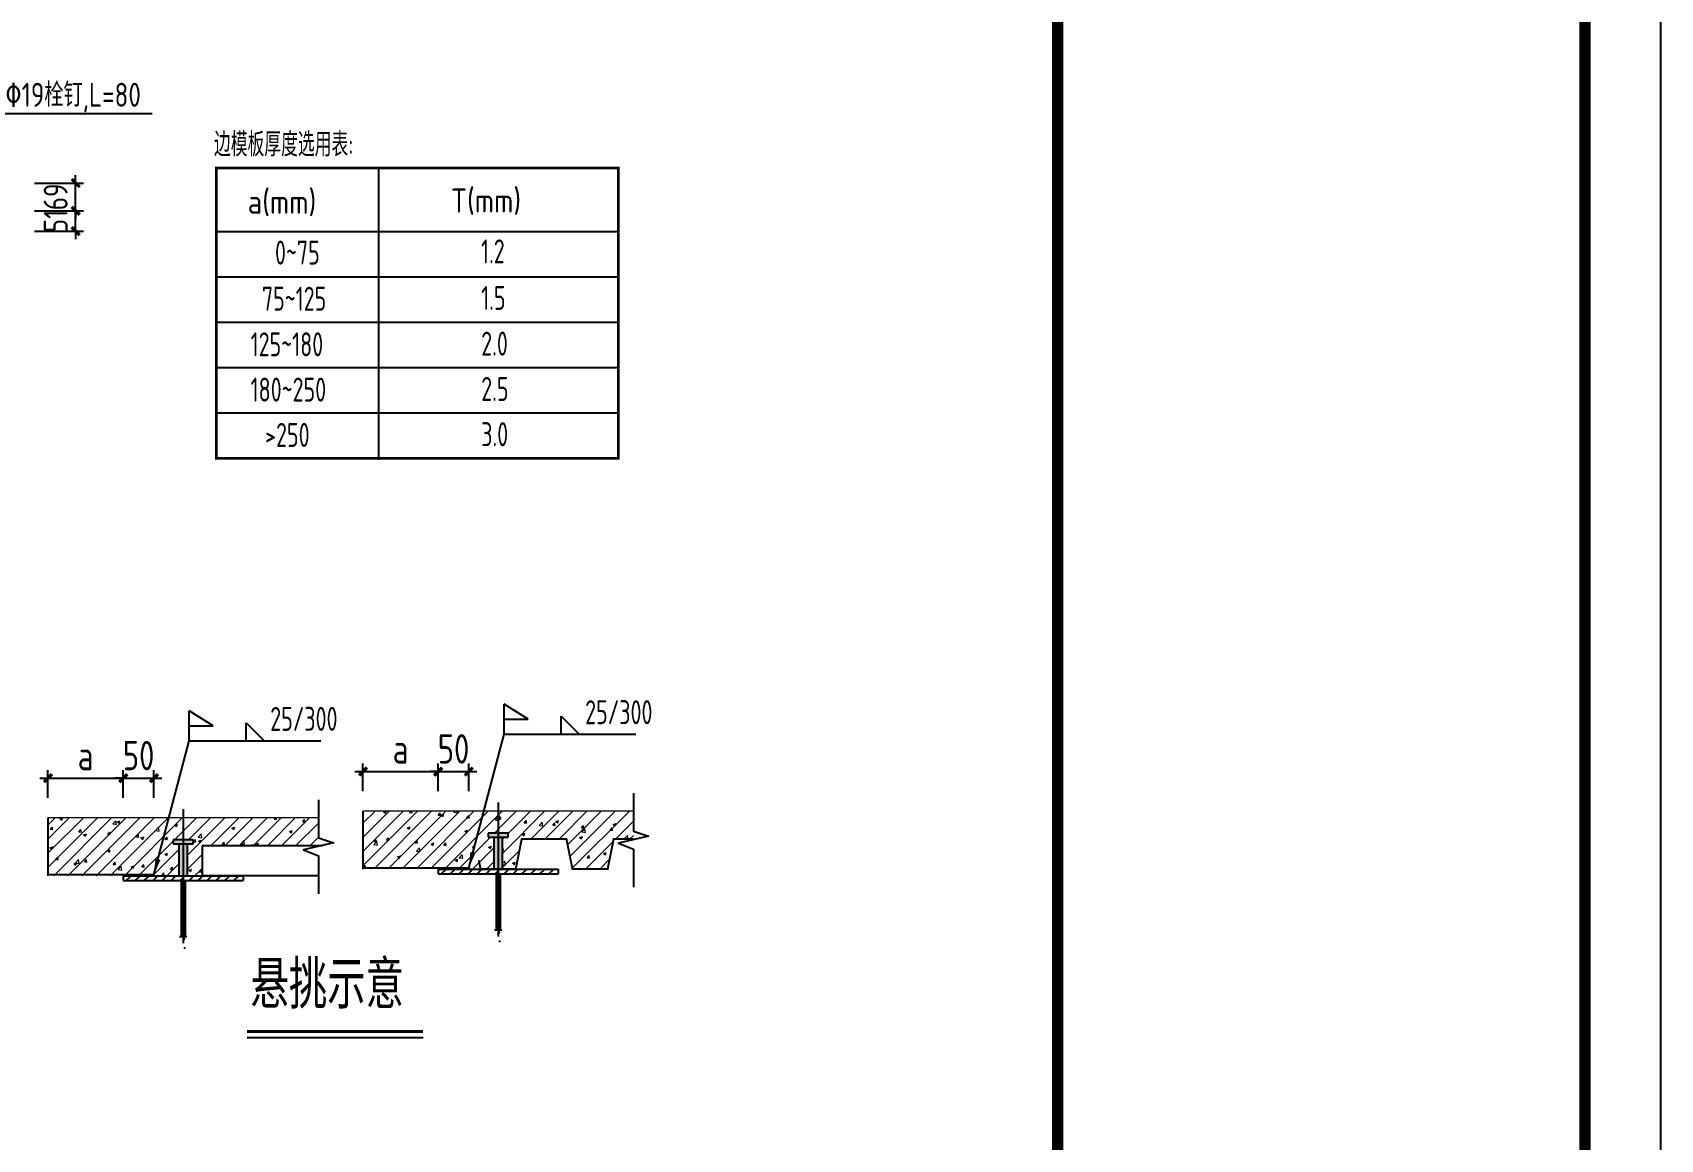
# Model space of a CAD drawing. Extents: x 180850 to 1399066, y 48356 to 327880.
# Drawn here: x 641056 to 671607, y 178832 to 199607 of the extents above; entities that cross this region are included whole.
import ezdxf
from ezdxf.enums import TextEntityAlignment as Align

# ---------------------------------------------------------------- set-up
doc = ezdxf.new("R2010")
doc.units = 0
doc.header["$LTSCALE"] = 1000
for name, color, linetype in [('AXIS', 3, 'Continuous'), ('DOTE', 1, 'Continuous'), ('Gzd', 1, 'Continuous'), ('NUM', 7, 'Continuous'), ('PUB_DIM', 3, 'Continuous'), ('PUB_TITLE', 4, 'Continuous'), ('TEXT', 7, 'Continuous'), ('THICK', 6, 'Continuous'), ('THIN', 7, 'Continuous'), ('WELD', 7, 'Continuous'), ('YCX', 90, 'Continuous'), ('图框', 24, 'Continuous')]:
    doc.layers.add(name, color=color, linetype=linetype)
doc.layers.add('栓钉', color=7, linetype='Continuous', true_color=0xb8f500)
doc.layers.add('轮廓线', color=3, linetype='Continuous', lineweight=9)
doc.styles.get("Standard").update_dxf_attribs({"font": 'gbenor.shx', "bigfont": 'gbcbig.shx'})
doc.styles.add('TSSD_Dimension', font='Tssdeng.shx', dxfattribs={"width": 0.8, "bigfont": 'hztxt.shx'})
doc.styles.add('TSSD_Norm', font='tssdeng.shx', dxfattribs={"bigfont": 'hztxt.shx'})
doc.styles.add('TSSD_Rein', font='Tssdeng.shx', dxfattribs={"width": 0.7, "bigfont": 'hztxt.shx'})
doc.styles.add('汉特宽字', font='tssdeng.shx', dxfattribs={"width": 0.9, "height": 350, "bigfont": 'tssdchn.shx'})
doc.dimstyles.new('TSSD_150_150', dxfattribs={"dimtxt": 550, "dimasz": 150, "dimexe": 150, "dimexo": 375, "dimgap": 150, "dimtad": 1, "dimdec": 0, "dimzin": 0, "dimdsep": 46, "dimtxsty": 'TSSD_Dimension', "dimblk": 'ARCHTICK', "dimcen": 0, "dimdle": 150, "dimclrd": 256, "dimclre": 256, "dimclrt": 7, "dimadec": 0, "dimazin": 0, "dimtfac": 1, "dimtdec": 0, "dimtix": 1, "dimtmove": 2, "dimatfit": 3, "dimfxl": 1, "dimtolj": 1, "dimtzin": 0, "dimarcsym": 0})
doc.dimstyles.new('TSSD_20_150', dxfattribs={"dimtxt": 450, "dimasz": 150, "dimexe": 150, "dimexo": 375, "dimgap": 150, "dimtad": 1, "dimdec": 0, "dimlfac": 0.133333, "dimzin": 0, "dimdsep": 46, "dimtxsty": 'TSSD_Dimension', "dimblk": 'ARCHTICK', "dimcen": 0, "dimdle": 150, "dimclrt": 7, "dimadec": 0, "dimazin": 0, "dimtfac": 1, "dimtdec": 0, "dimtix": 1, "dimtmove": 2, "dimatfit": 3, "dimfxl": 1, "dimtolj": 1, "dimtzin": 0, "dimarcsym": 0})
doc.dimstyles.new('TSSD_LEADER_STYLE_300.0', dxfattribs={"dimtxt": 0.18, "dimasz": 300, "dimexe": 0.18, "dimexo": 0.0625, "dimgap": 0.09, "dimtad": 0, "dimtih": 1, "dimtoh": 1, "dimdec": 4, "dimzin": 0, "dimdsep": 46, "dimtxsty": 'Standard', "dimcen": 0.09, "dimadec": 0, "dimazin": 0, "dimtfac": 1, "dimtdec": 4, "dimtofl": 0, "dimtmove": 0, "dimatfit": 3, "dimfxl": 1, "dimtolj": 1, "dimtzin": 0, "dimarcsym": 0})

# ---------------------------------------------------------------- blocks, each defined once
blk = doc.blocks.new('_ArchTick')
at = {"color": 0, "linetype": 'ByBlock', "const_width": 0.4}
blk.add_lwpolyline([(-0.5, -0.5), (0.5, 0.5)], dxfattribs=at)
blk = doc.blocks.new('*D167')
at = {"layer": 'AXIS', "color": 0, "lineweight": -2, "transparency": 16777216}
for p, q in [((641090, 196262), (642015, 196262)), ((641865, 196262), (641865, 196412)), ((641865, 195880), (641865, 196262)), ((641090, 195880), (642015, 195880)), ((641865, 195880), (641865, 195730))]:
    blk.add_line(p, q, dxfattribs=at)
at = {"layer": 'Defpoints', "color": 0, "transparency": 16777216}
for p in [(640715, 196262), (641865, 196262), (640715, 195880)]:
    blk.add_point(p, dxfattribs=at)
at = {"layer": 'AXIS', "color": 0, "lineweight": -2, "transparency": 16777216, "xscale": 150, "yscale": 150, "zscale": 150}
for p, rotation in [((641865, 196262), 270), ((641865, 195880), 90)]:
    blk.add_blockref('_ArchTick', p, dxfattribs=dict(at, rotation=rotation))
at = {"layer": 'AXIS', "color": 7, "transparency": 16777216, "insert": (641490, 196071), "char_height": 450, "attachment_point": 5, "rotation": 90, "style": 'TSSD_Dimension'}
blk.add_mtext('\\A1;51', dxfattribs=at)
blk = doc.blocks.new('*D168')
at = {"layer": 'AXIS', "color": 0, "lineweight": -2, "transparency": 16777216}
for p, q in [((641090, 196783), (642015, 196783)), ((641865, 196783), (641865, 196933)), ((641865, 196262), (641865, 196783)), ((641090, 196262), (642015, 196262)), ((641865, 196262), (641865, 196112))]:
    blk.add_line(p, q, dxfattribs=at)
at = {"layer": 'Defpoints', "color": 0, "transparency": 16777216}
for p in [(640715, 196783), (641865, 196783), (640715, 196262)]:
    blk.add_point(p, dxfattribs=at)
at = {"layer": 'AXIS', "color": 0, "lineweight": -2, "transparency": 16777216, "xscale": 150, "yscale": 150, "zscale": 150}
for p, rotation in [((641865, 196783), 270), ((641865, 196262), 90)]:
    blk.add_blockref('_ArchTick', p, dxfattribs=dict(at, rotation=rotation))
at = {"layer": 'AXIS', "color": 7, "transparency": 16777216, "insert": (641490, 196523), "char_height": 450, "attachment_point": 5, "rotation": 90, "style": 'TSSD_Dimension'}
blk.add_mtext('\\A1;69', dxfattribs=at)
blk = doc.blocks.new('*D181')
at = {"layer": 'AXIS', "lineweight": -2, "transparency": 16777216}
for p, q in [((641345, 185243), (641345, 185762)), ((642758, 185243), (642758, 185762)), ((641195, 185612), (642908, 185612))]:
    blk.add_line(p, q, dxfattribs=at)
at = {"layer": 'Defpoints', "color": 0, "transparency": 16777216}
for p in [(642758, 185612), (641345, 184868), (642758, 184868)]:
    blk.add_point(p, dxfattribs=at)
at = {"layer": 'AXIS', "lineweight": -2, "transparency": 16777216, "xscale": 150, "yscale": 150, "zscale": 150, "rotation": 180}
blk.add_blockref('_ArchTick', (641345, 185612), dxfattribs=at)
at = {"layer": 'AXIS', "lineweight": -2, "transparency": 16777216, "xscale": 150, "yscale": 150, "zscale": 150}
blk.add_blockref('_ArchTick', (642758, 185612), dxfattribs=at)
at = {"layer": 'AXIS', "color": 7, "transparency": 16777216, "insert": (642051, 186037), "char_height": 550, "attachment_point": 5, "style": 'TSSD_Dimension'}
blk.add_mtext('\\A1;a', dxfattribs=at)
blk = doc.blocks.new('*D182')
at = {"layer": 'AXIS', "lineweight": -2, "transparency": 16777216}
for p, q in [((642758, 185243), (642758, 185762)), ((643334, 185243), (643334, 185762)), ((642758, 185612), (642608, 185612)), ((642758, 185612), (643334, 185612)), ((643334, 185612), (643484, 185612))]:
    blk.add_line(p, q, dxfattribs=at)
at = {"layer": 'Defpoints', "color": 0, "transparency": 16777216}
for p in [(643334, 185612), (642758, 184868), (643334, 184868)]:
    blk.add_point(p, dxfattribs=at)
at = {"layer": 'AXIS', "lineweight": -2, "transparency": 16777216, "xscale": 150, "yscale": 150, "zscale": 150}
blk.add_blockref('_ArchTick', (642758, 185612), dxfattribs=at)
at = {"layer": 'AXIS', "lineweight": -2, "transparency": 16777216, "xscale": 150, "yscale": 150, "zscale": 150, "rotation": 180}
blk.add_blockref('_ArchTick', (643334, 185612), dxfattribs=at)
at = {"layer": 'AXIS', "color": 7, "transparency": 16777216, "insert": (643046, 186037), "char_height": 550, "attachment_point": 5, "style": 'TSSD_Dimension'}
blk.add_mtext('\\A1;50', dxfattribs=at)
blk = doc.blocks.new('*D183')
at = {"layer": 'AXIS', "lineweight": -2, "transparency": 16777216}
for p, q in [((648669, 185368), (648669, 185887)), ((649244, 185368), (649244, 185887)), ((648669, 185737), (648519, 185737)), ((648669, 185737), (649244, 185737)), ((649244, 185737), (649394, 185737))]:
    blk.add_line(p, q, dxfattribs=at)
at = {"layer": 'Defpoints', "color": 0, "transparency": 16777216}
for p in [(649244, 185737), (648669, 184993), (649244, 184993)]:
    blk.add_point(p, dxfattribs=at)
at = {"layer": 'AXIS', "lineweight": -2, "transparency": 16777216, "xscale": 150, "yscale": 150, "zscale": 150}
blk.add_blockref('_ArchTick', (648669, 185737), dxfattribs=at)
at = {"layer": 'AXIS', "lineweight": -2, "transparency": 16777216, "xscale": 150, "yscale": 150, "zscale": 150, "rotation": 180}
blk.add_blockref('_ArchTick', (649244, 185737), dxfattribs=at)
at = {"layer": 'AXIS', "color": 7, "transparency": 16777216, "insert": (648957, 186162), "char_height": 550, "attachment_point": 5, "style": 'TSSD_Dimension'}
blk.add_mtext('\\A1;50', dxfattribs=at)
blk = doc.blocks.new('*D184')
at = {"layer": 'AXIS', "lineweight": -2, "transparency": 16777216}
for p, q in [((647256, 185368), (647256, 185887)), ((648669, 185368), (648669, 185887)), ((647106, 185737), (648819, 185737))]:
    blk.add_line(p, q, dxfattribs=at)
at = {"layer": 'Defpoints', "color": 0, "transparency": 16777216}
for p in [(648669, 185737), (647256, 184993), (648669, 184993)]:
    blk.add_point(p, dxfattribs=at)
at = {"layer": 'AXIS', "lineweight": -2, "transparency": 16777216, "xscale": 150, "yscale": 150, "zscale": 150, "rotation": 180}
blk.add_blockref('_ArchTick', (647256, 185737), dxfattribs=at)
at = {"layer": 'AXIS', "lineweight": -2, "transparency": 16777216, "xscale": 150, "yscale": 150, "zscale": 150}
blk.add_blockref('_ArchTick', (648669, 185737), dxfattribs=at)
at = {"layer": 'AXIS', "color": 7, "transparency": 16777216, "insert": (647962, 186162), "char_height": 550, "attachment_point": 5, "style": 'TSSD_Dimension'}
blk.add_mtext('\\A1;a', dxfattribs=at)
blk = doc.blocks.new('_WELD001')
at = {"linetype": 'ByBlock'}
h = blk.add_hatch(color=0, dxfattribs=at)
h.paths.add_polyline_path([(0.8, 0.5), (0, 1), (0, 0.5)], flags=16)
edge = h.paths.add_edge_path()
edge.add_line((0.8, 0.5), (0, 1))
edge.add_line((0, 0.5), (0.8, 0.5))
edge.add_line((0, 0), (0, 1))
at = {"color": 0, "linetype": 'ByBlock'}
for p, q in [((0, 0), (0, 1)), ((0.8, 0.5), (0, 1)), ((0, 0.5), (0.8, 0.5))]:
    blk.add_line(p, q, dxfattribs=at)
blk = doc.blocks.new('_WELD004')
at = {"color": 0, "linetype": 'ByBlock'}
for p, q in [((0, 1), (1, 0)), ((0, 0), (0, 1))]:
    blk.add_line(p, q, dxfattribs=at)

msp = doc.modelspace()

# ---------------------------------------------------------------- hatches: boundary and pattern name
at = {"layer": 'Gzd'}
h = msp.add_hatch(dxfattribs=at)
h.set_pattern_fill('ANSI31', color=256, scale=75, style=0)
h.set_pattern_definition([(45, (556779.3, 175277.53), (-84.1899, 84.1899), [])])
h.paths.add_polyline_path([(643882.83, 183780.42), (642757.83, 183780.42), (642757.83, 183690.42), (643882.83, 183690.42)])
h.paths.add_polyline_path([(645007.83, 183780.42), (643882.83, 183780.42), (643882.83, 183690.42), (645007.83, 183690.42)])
h.paths.add_polyline_path([(643882.83, 183690.42), (643845.33, 183690.42), (643845.33, 182643.01), (643855.78, 182671.73), (643882.83, 182518.32)])
h.paths.add_polyline_path([(643920.33, 183690.42), (643882.83, 183690.42), (643882.83, 182518.32), (643911.32, 182356.73), (643920.33, 182382.11)])
h = msp.add_hatch(dxfattribs=at)
h.set_pattern_fill('ANSI31', color=256, scale=75, style=0)
h.set_pattern_definition([(45, (562690.25, 175402.84), (-84.1899, 84.1899), [])])
h.paths.add_polyline_path([(649793.77, 183905.74), (648668.77, 183905.74), (648668.77, 183815.74), (649793.77, 183815.74)])
h.paths.add_polyline_path([(650918.77, 183905.74), (649793.77, 183905.74), (649793.77, 183815.74), (650918.77, 183815.74)])
h.paths.add_polyline_path([(649793.77, 183815.74), (649756.27, 183815.74), (649756.27, 182768.33), (649766.72, 182797.04), (649793.77, 182643.64)])
h.paths.add_polyline_path([(649831.27, 183815.74), (649793.77, 183815.74), (649793.77, 182643.64), (649822.26, 182482.04), (649831.27, 182507.43)])
at = {"layer": '栓钉'}
h = msp.add_hatch(color=256, dxfattribs=at)
h.paths.add_polyline_path([(649605.89, 184580.74), (649605.89, 184505.74), (649980.89, 184505.74), (649980.89, 184580.74)])
h.paths.add_polyline_path([(649718.39, 183905.74), (649868.39, 183905.74), (649868.39, 184468.24), (649718.39, 184468.24)])
h.paths.add_polyline_path([(649868.39, 184468.24), (649868.39, 184505.74), (649718.39, 184505.74), (649718.39, 184468.24)])
h = msp.add_hatch(color=256, dxfattribs=at)
h.paths.add_polyline_path([(643694.95, 184455.42), (643694.95, 184380.42), (644069.95, 184380.42), (644069.95, 184455.42)])
h.paths.add_polyline_path([(643807.45, 183780.42), (643957.45, 183780.42), (643957.45, 184342.92), (643807.45, 184342.92)])
h.paths.add_polyline_path([(643957.45, 184342.92), (643957.45, 184380.42), (643807.45, 184380.42), (643807.45, 184342.92)])

# ---------------------------------------------------------------- linework, layer by layer
at = {"color": 72, "true_color": 0x62cf02}
msp.add_line((649244.48, 183926.81), (649244.48, 183905.74), dxfattribs=at)
at = {"color": 72, "true_color": 0x62cf02, "const_width": 37.5}
for points in [[(643333.54, 183801.5), (641344.91, 183801.5), (641344.91, 184867.92)], [(649244.48, 183926.81), (647255.85, 183926.81), (647255.85, 184993.24)]]:
    msp.add_lwpolyline(points, dxfattribs=at)
at = {"layer": 'DOTE'}
for p, q in [((649793.77, 185153.72), (649793.77, 182639.54)), ((643882.83, 185028.4), (643882.83, 182514.23))]:
    msp.add_line(p, q, dxfattribs=at)
at = {"layer": 'Gzd'}
for p, q in [((646495.21, 184342.92), (644239.13, 184342.92)), ((644239.13, 184342.92), (644239.13, 183780.42)), ((642757.83, 183780.42), (642757.83, 183690.42)), ((642757.83, 183780.42), (645007.83, 183780.42)), ((642757.83, 183690.42), (645007.83, 183690.42)), ((643845.33, 183690.42), (643845.33, 182643.01)), ((643920.33, 183690.42), (643920.33, 182643.01)), ((646420.75, 183780.42), (644239.13, 183780.42)), ((645007.83, 183780.42), (645007.83, 183690.42)), ((648668.77, 183905.74), (650918.77, 183905.74)), ((648668.77, 183905.74), (648668.77, 183815.74)), ((648668.77, 183815.74), (650918.77, 183815.74)), ((649756.27, 183815.74), (649756.27, 182768.33)), ((649831.27, 183815.74), (649831.27, 182768.33)), ((650918.77, 183905.74), (650918.77, 183815.74))]:
    msp.add_line(p, q, dxfattribs=at)
at = {"layer": 'Gzd', "const_width": 37.5}
for points in [[(650236.27, 184468.24), (650123.77, 183905.74), (649463.77, 183905.74), (649430.39, 184072.62), (649430.39, 184072.62), (649430.39, 184072.62), (649430.39, 184072.62)], [(651961.27, 184468.24), (651848.77, 183905.74), (651188.77, 183905.74), (651076.27, 184468.24), (650236.27, 184468.24), (650123.77, 183905.74), (650123.77, 183905.74)], [(652331.69, 184468.24), (651961.27, 184468.24), (651848.77, 183905.74), (651848.77, 183905.74)]]:
    msp.add_lwpolyline(points, dxfattribs=at)
at = {"layer": 'PUB_DIM'}
for points in [[(646420.75, 185205.42), (646420.75, 184867.92), (646420.75, 184490.67), (646702, 184400.67), (646140.21, 184267.57), (646420.75, 184157.67), (646420.75, 183780.42), (646420.75, 183442.92)], [(652331.69, 185330.74), (652331.69, 184993.24), (652331.69, 184615.99), (652612.94, 184525.99), (652051.15, 184392.89), (652331.69, 184282.99), (652331.69, 183905.74), (652331.69, 183568.24)], [(649722.52, 182768.33), (649756.27, 182768.33), (649777.12, 182768.33), (649786.12, 182796.46), (649799.43, 182740.28), (649810.42, 182768.33), (649831.27, 182768.33), (649865.02, 182768.33)], [(643811.58, 182643.01), (643845.33, 182643.01), (643866.18, 182643.01), (643875.18, 182671.14), (643888.49, 182614.96), (643899.48, 182643.01), (643920.33, 182643.01), (643954.08, 182643.01)]]:
    msp.add_lwpolyline(points, dxfattribs=at)
at = {"layer": 'PUB_TITLE'}
msp.add_lwpolyline([(552677.75, 220381.89), (671606.93, 220381.89), (671606.93, 136381.97), (552677.75, 136381.97)], close=True, dxfattribs=at)
at = {"layer": 'PUB_TITLE', "const_width": 212.12}
for points in [[(556213.1, 137796.11), (556213.1, 218967.75), (670192.79, 218967.75), (670192.79, 137796.11)], [(660293.81, 218967.75), (670192.79, 218967.75), (670192.79, 137796.11), (660293.81, 137796.11)]]:
    msp.add_lwpolyline(points, close=True, dxfattribs=at)
at = {"layer": 'THICK', "const_width": 56.25}
msp.add_lwpolyline([(645082.51, 180859.59), (648386.29, 180859.59)], dxfattribs=at)
at = {"layer": 'THIN'}
msp.add_lwpolyline([(645082.51, 180747.09), (648386.29, 180747.09)], dxfattribs=at)
at = {"layer": 'WELD'}
for p, q in [((649904.37, 186437.15), (652375.2, 186437.15)), ((643994.66, 186311.83), (646465.5, 186311.83))]:
    msp.add_line(p, q, dxfattribs=at)
at = {"layer": 'YCX'}
msp.add_line((640386.39, 198089.2), (643298.96, 198089.2), dxfattribs=at)
at = {"layer": '图框', "color": 241}
for p, q in [((647546.48, 197040.98), (647546.48, 191589.12)), ((652052.6, 195866.08), (644506.54, 195866.08)), ((652052.6, 195866.08), (644506.54, 195866.08)), ((652052.6, 195866.08), (644506.54, 195866.08)), ((652052.6, 195016.02), (644506.54, 195016.02)), ((652052.6, 195016.02), (644506.54, 195016.02)), ((652052.6, 195016.02), (644506.54, 195016.02)), ((652052.6, 194165.96), (644506.54, 194165.96)), ((652052.6, 194165.96), (644506.54, 194165.96)), ((652052.6, 194165.96), (644506.54, 194165.96)), ((652052.6, 193315.9), (644506.54, 193315.9)), ((652052.6, 192465.84), (644506.54, 192465.84)), ((652052.6, 191615.78), (644506.54, 191615.78)), ((652052.6, 191615.78), (644506.54, 191615.78)), ((652052.6, 191615.78), (644506.54, 191615.78)), ((652052.6, 191615.78), (644506.54, 191615.78)), ((652052.6, 191615.78), (644506.54, 191615.78)), ((652052.6, 191615.78), (644506.54, 191615.78))]:
    msp.add_line(p, q, dxfattribs=at)
at = {"layer": '图框', "color": 241, "const_width": 50}
msp.add_lwpolyline([(644506.54, 197067.64), (652052.6, 197067.64), (652052.6, 191615.78), (644506.54, 191615.78)], close=True, dxfattribs=at)
at = {"layer": '栓钉'}
for p, q in [((649980.89, 184580.74), (649605.89, 184580.74)), ((649605.89, 184580.74), (649605.89, 184505.74)), ((649980.89, 184505.74), (649980.89, 184580.74)), ((643694.95, 184455.42), (643694.95, 184380.42)), ((644069.95, 184455.42), (643694.95, 184455.42)), ((643694.95, 184380.42), (644069.95, 184380.42)), ((643807.45, 183780.42), (643807.45, 184380.42)), ((643957.45, 184380.42), (643957.45, 183780.42)), ((644069.95, 184380.42), (644069.95, 184455.42)), ((649605.89, 184505.74), (649980.89, 184505.74)), ((649718.39, 183905.74), (649718.39, 184505.74)), ((649868.39, 184505.74), (649868.39, 183905.74))]:
    msp.add_line(p, q, dxfattribs=at)
at = {"layer": '轮廓线', "color": 72, "true_color": 0x62cf02}
for p, q in [((641344.91, 183937.63), (642275.2, 184867.92)), ((641344.91, 184202.8), (642010.03, 184867.92)), ((641344.91, 184467.96), (641744.87, 184867.92)), ((641344.91, 184733.13), (641479.7, 184867.92)), ((641452.86, 183780.42), (642540.36, 184867.92)), ((641565.66, 184852.18), (641606.69, 184867.92)), ((641565.66, 184852.18), (641602.97, 184827.01)), ((641602.97, 184826.88), (641616.74, 184867.92)), ((641718.03, 183780.42), (642805.53, 184867.92)), ((641983.19, 183780.42), (643070.69, 184867.92)), ((642248.36, 183780.42), (643335.86, 184867.92)), ((642513.52, 183780.42), (643601.02, 184867.92)), ((642778.69, 183780.42), (643866.19, 184867.92)), ((643882.83, 184619.4), (644131.35, 184867.92)), ((643957.45, 184163.69), (644661.68, 184867.92)), ((643984.02, 184455.42), (644396.52, 184867.92)), ((644401.85, 184342.92), (644926.85, 184867.92)), ((644667.01, 184342.92), (645192.01, 184867.92)), ((644932.18, 184342.92), (645457.18, 184867.92)), ((645197.34, 184342.92), (645722.34, 184867.92)), ((645462.51, 184342.92), (645987.51, 184867.92)), ((645588.55, 184840.98), (645611.16, 184867.92)), ((645588.55, 184840.98), (645633.38, 184837.06)), ((645633.38, 184836.92), (645627.66, 184867.92)), ((645727.67, 184342.92), (646252.67, 184867.92)), ((646126.5, 184793.91), (646162.66, 184837)), ((646171.33, 184789.85), (646162.65, 184836.87)), ((647255.85, 183969.94), (648279.15, 184993.24)), ((647255.85, 184235.1), (648013.99, 184993.24)), ((647255.85, 184500.27), (647748.82, 184993.24)), ((647255.85, 184765.43), (647483.66, 184993.24)), ((647477.89, 183926.81), (648544.32, 184993.24)), ((647641.62, 184980.77), (647674.13, 184993.24)), ((647641.62, 184980.77), (647678.93, 184955.6)), ((647678.93, 184955.46), (647691.6, 184993.24)), ((647743.05, 183926.81), (648809.48, 184993.24)), ((648008.22, 183926.81), (649074.65, 184993.24)), ((648132.68, 184965.67), (648155.82, 184993.24)), ((648132.68, 184965.67), (648177.51, 184961.75)), ((648177.51, 184961.61), (648171.67, 184993.24)), ((648273.38, 183926.81), (649339.81, 184993.24)), ((648538.55, 183926.81), (649604.98, 184993.24)), ((648670.62, 184918.61), (648706.78, 184961.7)), ((648670.62, 184918.61), (648715.45, 184914.68)), ((648715.45, 184914.54), (648706.78, 184961.55)), ((648719.47, 184920.7), (648771.98, 184940.86)), ((648719.47, 184920.7), (648756.78, 184895.54)), ((648756.77, 184895.4), (648771.98, 184940.72)), ((648803.71, 183926.81), (649793.77, 184916.87)), ((648962.86, 184975.43), (648979.95, 184993.24)), ((648962.86, 184975.43), (649029.56, 184965.09)), ((649029.56, 184964.97), (649026.27, 184993.24)), ((649208.57, 184871.54), (649244.73, 184914.63)), ((649208.57, 184871.54), (649253.4, 184867.62)), ((649253.4, 184867.48), (649244.73, 184914.49)), ((649746.52, 184824.48), (649782.67, 184867.57)), ((649763.29, 184851.29), (649793.77, 184883.06)), ((649763.29, 184851.29), (649793.77, 184846.56)), ((649791.34, 184820.41), (649782.67, 184867.43)), ((649793.77, 184916.87), (649870.14, 184993.24)), ((649793.77, 184883.06), (649821.71, 184912.17)), ((649793.77, 184846.56), (649829.99, 184840.95)), ((649797.32, 184860.63), (649849.83, 184880.79)), ((649797.32, 184860.63), (649834.62, 184835.47)), ((649829.99, 184840.83), (649821.7, 184912.06)), ((649834.62, 184835.33), (649849.83, 184880.65)), ((649846.28, 184704.21), (650135.31, 184993.24)), ((649868.39, 184195.99), (650665.64, 184993.24)), ((649980.89, 184573.66), (650400.47, 184993.24)), ((650405.8, 184468.24), (650930.8, 184993.24)), ((650670.97, 184468.24), (651195.97, 184993.24)), ((650936.13, 184468.24), (651461.13, 184993.24)), ((651097.11, 184364.05), (651726.3, 184993.24)), ((651141.3, 184143.08), (651991.46, 184993.24)), ((651185.5, 183922.11), (652256.63, 184993.24)), ((641389.06, 184653.35), (641425.21, 184696.44)), ((641389.06, 184653.35), (641433.88, 184649.42)), ((641433.88, 184649.29), (641425.21, 184696.3)), ((641927, 184606.28), (641963.16, 184649.37)), ((641927, 184606.28), (641971.83, 184602.36)), ((641971.83, 184602.23), (641963.16, 184649.24)), ((642013.34, 184550.21), (642065.86, 184570.37)), ((642013.34, 184550.21), (642050.65, 184525.05)), ((642050.65, 184524.92), (642065.86, 184570.24)), ((642464.95, 184559.22), (642501.1, 184602.31)), ((642464.95, 184559.22), (642509.77, 184555.3)), ((642509.77, 184555.16), (642501.1, 184602.17)), ((642563.28, 184754.47), (642621.7, 184815.35)), ((642563.28, 184754.47), (642629.98, 184744.12)), ((642629.98, 184744.01), (642621.69, 184815.24)), ((642643.51, 184792.11), (642696.02, 184812.27)), ((642643.51, 184792.11), (642680.82, 184766.95)), ((642680.82, 184766.81), (642696.02, 184812.14)), ((643002.89, 184512.15), (643039.05, 184555.24)), ((643047.72, 184508.1), (643039.05, 184555.11)), ((643363.71, 184630.33), (643422.13, 184691.21)), ((643363.71, 184630.33), (643430.41, 184619.98)), ((643430.41, 184619.87), (643422.12, 184691.1)), ((643718.85, 184455.42), (643882.83, 184619.4)), ((643721.36, 184732.05), (643773.87, 184752.2)), ((643721.36, 184732.05), (643758.66, 184706.88)), ((643758.66, 184706.75), (643773.87, 184752.07)), ((644164.14, 184506.19), (644222.56, 184567.07)), ((644230.84, 184495.73), (644222.55, 184566.96)), ((644799.2, 184671.98), (644851.72, 184692.14)), ((644799.2, 184671.98), (644836.51, 184646.82)), ((644836.51, 184646.68), (644851.72, 184692)), ((645877.05, 184611.91), (645929.57, 184632.07)), ((645877.05, 184611.91), (645914.36, 184586.75)), ((645914.36, 184586.61), (645929.56, 184631.94)), ((645992.84, 184342.92), (646420.75, 184770.84)), ((646126.5, 184793.91), (646171.33, 184789.99)), ((648089.3, 184678.8), (648141.82, 184698.96)), ((648089.3, 184678.8), (648126.61, 184653.64)), ((648126.61, 184653.5), (648141.81, 184698.82)), ((649167.15, 184618.74), (649219.66, 184638.89)), ((649167.15, 184618.74), (649204.46, 184593.57)), ((649204.45, 184593.43), (649219.66, 184638.75)), ((649722.81, 184580.74), (649793.77, 184651.7)), ((649746.52, 184824.48), (649791.34, 184820.56)), ((649793.77, 184651.7), (649846.28, 184704.21)), ((650245, 184558.67), (650297.51, 184578.83)), ((650245, 184558.67), (650282.3, 184533.51)), ((650282.3, 184533.36), (650297.51, 184578.69)), ((650284.46, 184777.41), (650320.62, 184820.5)), ((650284.46, 184777.41), (650329.29, 184773.49)), ((650329.29, 184773.35), (650320.62, 184820.36)), ((650563.72, 184727.15), (650622.14, 184788.04)), ((650563.72, 184727.15), (650630.42, 184716.81)), ((650630.42, 184716.69), (650622.13, 184787.92)), ((650822.41, 184730.35), (650858.56, 184773.44)), ((650822.41, 184730.35), (650867.23, 184726.43)), ((650867.23, 184726.28), (650858.56, 184773.3)), ((650875.16, 184800.57), (650927.68, 184820.73)), ((650875.16, 184800.57), (650912.47, 184775.4)), ((650912.47, 184775.26), (650927.68, 184820.58)), ((651360.35, 184683.29), (651396.51, 184726.38)), ((651360.35, 184683.29), (651405.18, 184679.36)), ((651364.15, 184603.01), (651422.57, 184663.9)), ((651364.15, 184603.01), (651430.85, 184592.67)), ((651405.18, 184679.22), (651396.51, 184726.23)), ((651430.85, 184592.55), (651422.56, 184663.78)), ((651898.3, 184636.22), (651934.45, 184679.31)), ((651898.3, 184636.22), (651943.12, 184632.3)), ((651943.12, 184632.16), (651934.45, 184679.17)), ((651953.01, 184740.5), (652005.52, 184760.66)), ((651953.01, 184740.5), (651990.32, 184715.34)), ((651990.31, 184715.2), (652005.52, 184760.52)), ((651996.79, 184468.24), (652331.69, 184803.14)), ((652164.58, 184478.87), (652223, 184539.76)), ((652231.28, 184468.41), (652223, 184539.64)), ((652261.96, 184468.24), (652333.33, 184539.62)), ((641383.18, 184308.32), (641435.69, 184328.47)), ((641383.18, 184308.32), (641420.48, 184283.15)), ((641420.48, 184283.02), (641435.69, 184328.34)), ((642461.02, 184248.25), (642513.54, 184268.41)), ((642461.02, 184248.25), (642498.33, 184223.09)), ((642498.33, 184222.95), (642513.54, 184268.27)), ((643002.89, 184512.15), (643047.72, 184508.23)), ((643043.85, 183780.42), (643694.95, 184431.52)), ((643091.19, 184490.15), (643143.7, 184510.31)), ((643091.19, 184490.15), (643128.5, 184464.98)), ((643128.5, 184464.85), (643143.7, 184510.17)), ((643309.02, 183780.42), (643807.45, 184278.86)), ((643540.84, 184465.09), (643576.99, 184508.18)), ((643540.84, 184465.09), (643585.66, 184461.17)), ((643585.66, 184461.03), (643576.99, 184508.05)), ((644078.78, 184418.03), (644114.94, 184461.12)), ((644078.78, 184418.03), (644123.61, 184414.1)), ((644123.61, 184413.97), (644114.94, 184460.98)), ((644164.14, 184506.19), (644230.84, 184495.84)), ((644169.04, 184430.08), (644221.55, 184450.24)), ((644169.04, 184430.08), (644206.34, 184404.92)), ((644206.34, 184404.78), (644221.55, 184450.11)), ((644616.73, 184370.96), (644652.88, 184414.05)), ((644616.73, 184370.96), (644661.56, 184367.04)), ((644661.55, 184366.9), (644652.88, 184413.92)), ((644964.57, 184382.05), (645022.99, 184442.93)), ((644964.57, 184382.05), (645031.27, 184371.7)), ((645031.27, 184371.59), (645022.98, 184442.82)), ((645170.64, 184342.92), (645190.83, 184366.99)), ((645195.24, 184342.92), (645190.83, 184366.85)), ((645246.88, 184370.02), (645299.4, 184390.17)), ((645246.88, 184370.02), (645284.19, 184344.85)), ((645284.19, 184344.72), (645299.4, 184390.04)), ((646258, 184342.92), (646420.75, 184505.67)), ((646529.15, 184348.91), (646548.6, 184368.36)), ((647459.14, 184436.9), (647511.65, 184457.06)), ((647459.14, 184436.9), (647496.44, 184411.74)), ((647461.43, 184368.98), (647519.85, 184429.86)), ((647461.43, 184368.98), (647528.13, 184358.64)), ((647496.44, 184411.6), (647511.65, 184456.92)), ((647528.13, 184358.52), (647519.84, 184429.75)), ((647698.8, 184448.59), (647734.95, 184491.68)), ((647698.8, 184448.59), (647743.63, 184444.67)), ((647743.62, 184444.53), (647734.95, 184491.54)), ((648236.74, 184401.53), (648272.9, 184444.62)), ((648236.74, 184401.53), (648281.57, 184397.6)), ((648261.86, 184244.84), (648320.28, 184305.72)), ((648261.86, 184244.84), (648328.57, 184234.5)), ((648281.57, 184397.46), (648272.9, 184444.48)), ((648328.56, 184234.38), (648320.28, 184305.61)), ((648536.98, 184376.84), (648589.5, 184397)), ((648536.98, 184376.84), (648574.29, 184351.67)), ((648574.29, 184351.53), (648589.49, 184396.85)), ((648774.69, 184354.46), (648810.85, 184397.55)), ((648774.69, 184354.46), (648819.52, 184350.54)), ((648819.52, 184350.4), (648810.84, 184397.41)), ((649068.88, 183926.81), (649647.81, 184505.74)), ((649312.63, 184307.4), (649348.79, 184350.49)), ((649312.63, 184307.4), (649357.46, 184303.48)), ((649312.97, 183905.74), (649718.39, 184311.16)), ((649357.46, 184303.33), (649348.79, 184350.35)), ((649614.83, 184316.77), (649667.34, 184336.93)), ((649614.83, 184316.77), (649652.14, 184291.61)), ((649652.13, 184291.47), (649667.34, 184336.79)), ((649868.39, 184461.16), (649912.97, 184505.74)), ((649868.39, 184281.56), (649886.74, 184303.42)), ((649868.39, 184258.78), (649895.41, 184256.41)), ((649868.39, 183930.83), (650193.89, 184256.33)), ((649895.41, 184256.27), (649886.73, 184303.28)), ((651322.84, 184498.6), (651375.36, 184518.76)), ((651322.84, 184498.6), (651360.15, 184473.44)), ((651360.15, 184473.3), (651375.36, 184518.62)), ((651434.29, 183905.74), (651952.39, 184423.84)), ((652164.58, 184478.87), (652231.28, 184468.53)), ((641493.12, 184089.2), (641529.28, 184132.29)), ((641493.12, 184089.2), (641537.95, 184085.28)), ((641537.95, 184085.15), (641529.27, 184132.16)), ((641830.86, 184006.35), (641883.37, 184026.51)), ((641830.86, 184006.35), (641868.16, 183981.19)), ((641862.28, 184023.88), (641920.7, 184084.76)), ((641862.28, 184023.88), (641928.99, 184013.53)), ((641868.16, 183981.05), (641883.37, 184026.38)), ((641928.98, 184013.42), (641920.7, 184084.65)), ((642031.06, 184042.14), (642067.22, 184085.23)), ((642031.06, 184042.14), (642075.89, 184038.22)), ((642075.89, 184038.08), (642067.22, 184085.09)), ((642569.01, 183995.07), (642605.17, 184038.16)), ((642569.01, 183995.07), (642613.84, 183991.15)), ((642613.84, 183991.02), (642605.16, 184038.03)), ((642662.71, 183899.74), (642721.13, 183960.62)), ((642729.41, 183889.28), (642721.13, 183960.51)), ((642908.7, 183946.29), (642961.22, 183966.44)), ((642908.7, 183946.29), (642946.01, 183921.12)), ((642946.01, 183920.99), (642961.22, 183966.31)), ((643106.95, 183948.01), (643143.11, 183991.1)), ((643106.95, 183948.01), (643151.78, 183944.09)), ((643151.78, 183943.95), (643143.11, 183990.97)), ((643538.87, 184188.18), (643591.38, 184208.34)), ((643538.87, 184188.18), (643576.18, 184163.02)), ((643574.18, 183780.42), (643807.45, 184013.69)), ((643576.18, 184162.89), (643591.38, 184208.21)), ((643644.9, 183900.95), (643681.06, 183944.04)), ((643689.73, 183896.89), (643681.05, 183943.9)), ((643957.45, 183898.53), (644239.13, 184180.2)), ((644104.51, 183780.42), (644239.13, 183915.04)), ((647264.92, 183931.51), (647301.07, 183974.6)), ((647264.92, 183931.51), (647309.75, 183927.59)), ((647309.74, 183927.45), (647301.07, 183974.46)), ((647838.41, 183926.81), (647839.02, 183927.54)), ((647839.12, 183926.81), (647839.02, 183927.4)), ((647906.82, 184134.94), (647959.33, 184155.1)), ((647906.82, 184134.94), (647944.12, 184109.78)), ((647944.12, 184109.63), (647959.33, 184154.96)), ((648984.66, 184074.87), (649037.18, 184095.03)), ((648984.66, 184074.87), (649021.97, 184049.71)), ((649021.97, 184049.57), (649037.17, 184094.89)), ((649062.29, 184120.7), (649120.71, 184181.59)), ((649062.29, 184120.7), (649129, 184110.36)), ((649128.99, 184110.24), (649120.71, 184181.47)), ((649578.14, 183905.74), (649718.39, 184045.99)), ((649868.39, 184002.47), (649921.14, 184057.45)), ((649868.39, 183995.69), (649929.43, 183986.22)), ((649929.42, 183986.1), (649921.14, 184057.33)), ((650062.51, 184014.81), (650115.02, 184034.97)), ((650062.51, 184014.81), (650099.82, 183989.64)), ((650099.81, 183989.5), (650115.02, 184034.82)), ((650108.47, 183905.74), (650127.6, 183924.87)), ((651176.22, 183968.51), (651192.87, 183974.9)), ((651181.65, 183941.33), (651192.87, 183974.76)), ((651464.41, 184119.14), (651500.57, 184162.23)), ((651464.41, 184119.14), (651509.24, 184115.22)), ((651509.24, 184115.08), (651500.57, 184162.09)), ((651699.46, 183905.74), (651886.1, 184092.38)), ((651770.52, 184196.64), (651823.04, 184216.8)), ((651770.52, 184196.64), (651807.83, 184171.48)), ((651807.83, 184171.33), (651823.04, 184216.65)), ((642662.71, 183899.74), (642729.42, 183889.39)), ((643467.77, 183780.42), (643521.56, 183836.48)), ((643528.07, 183780.42), (643521.56, 183836.37)), ((643644.9, 183900.95), (643689.73, 183897.02)), ((643986.55, 183886.22), (644039.07, 183906.38)), ((643986.55, 183886.22), (644023.86, 183861.06)), ((644023.86, 183860.92), (644039.06, 183906.24)), ((644182.84, 183853.88), (644219, 183896.97)), ((644182.84, 183853.88), (644227.67, 183849.96)), ((644227.67, 183849.82), (644219, 183896.84))]:
    msp.add_line(p, q, dxfattribs=at)
at = {"layer": '轮廓线', "color": 60, "true_color": 0xb8f500}
for p, q in [((646420.75, 184867.92), (641344.91, 184867.92)), ((641344.91, 184867.92), (641344.91, 183780.42)), ((647255.85, 184993.24), (647255.85, 183905.74)), ((652331.69, 184993.24), (647255.85, 184993.24))]:
    msp.add_line(p, q, dxfattribs=at)

# ---------------------------------------------------------------- block references
at = {"layer": 'WELD'}
for name, p, xscale, yscale, zscale in [('_WELD001', (649904.37, 186437.15), 562.5000000000002, 562.5000000000002, 562.5000000000002), ('_WELD001', (643994.66, 186311.83), 562.5000000000002, 562.5000000000002, 562.5000000000002), ('_WELD004', (650973.99, 186437.15), 337.5000000000002, 337.5000000000002, 337.5000000000002), ('_WELD004', (645064.28, 186311.83), 337.5000000000002, 337.5000000000002, 337.5000000000002)]:
    msp.add_blockref(name, p, dxfattribs=dict(at, xscale=xscale, yscale=yscale, zscale=zscale))

# ---------------------------------------------------------------- texts
at = {"layer": 'NUM', "style": 'TSSD_Norm', "width": 0.8}
msp.add_text('悬挑示意', height=900, dxfattribs=at).set_placement((645147, 181017.09), align=Align.BOTTOM_LEFT)
at = {"layer": 'TEXT', "style": 'TSSD_Norm', "width": 0.8}
msp.add_text('%%13019栓钉,L=80', height=450, dxfattribs=at).set_placement((640543.79, 198214.08))
at = {"layer": 'TEXT', "style": 'TSSD_Rein', "width": 0.7}
for p in [(652058.02, 186491.45), (646148.32, 186366.13)]:
    msp.add_text('25/300', height=450, dxfattribs=at).set_placement(p, align=Align.BOTTOM_CENTER)
at = {"layer": '图框', "color": 241, "style": 'TSSD_Rein', "width": 0.7}
for s, p in [('边模板厚度选用表:', (644460.91, 197281.68)), ('0~75', (645605.96, 195252.82)), ('1.2', (649473.14, 195275.12)), ('75~125', (645360.06, 194386.18)), ('1.5', (649476.2, 194401.04)), ('125~180', (645148.28, 193530.64)), ('2.0', (649476.6, 193543.32)), ('180~250', (645148.28, 192680.58)), ('2.5', (649476.6, 192693.26)), ('>250', (645421.59, 191830.52)), ('3.0', (649476.6, 191843.2))]:
    msp.add_text(s, height=450, dxfattribs=at).set_placement(p)
at = {"layer": '图框', "color": 21, "style": '汉特宽字', "width": 0.9}
for s, p in [('a(mm)', (645093.65, 196204.96)), ('T(mm)', (648906.36, 196228.85))]:
    msp.add_text(s, height=450, dxfattribs=at).set_placement(p)

# ---------------------------------------------------------------- dimensions: what is measured, and where the dimension line sits
at = {"layer": 'AXIS'}
for base, p1, p2, picture, middle in [((641864.64, 196783.19), (640714.79, 196262.33), (640714.79, 196783.19), '*D168', (641489.64, 196522.76)), ((641864.64, 196262.33), (640714.79, 195879.83), (640714.79, 196262.33), '*D167', (641489.64, 196071.08))]:
    dim = msp.add_linear_dim(base=base, p1=p1, p2=p2, angle=90, dimstyle='TSSD_20_150', dxfattribs=at)
    dim.commit()
    dim.dimension.update_dxf_attribs({"geometry": picture, "text_midpoint": middle})
for base, p1, p2, text, picture, middle in [((642757.83, 185611.61), (641344.91, 184867.92), (642757.83, 184867.92), 'a', '*D181', (642051.37, 186036.61)), ((643333.54, 185611.61), (642757.83, 184867.92), (643333.54, 184867.92), '50', '*D182', (643045.69, 186036.61)), ((648668.77, 185736.93), (647255.85, 184993.24), (648668.77, 184993.24), 'a', '*D184', (647962.31, 186161.93)), ((649244.48, 185736.93), (648668.77, 184993.24), (649244.48, 184993.24), '50', '*D183', (648956.63, 186161.93))]:
    dim = msp.add_linear_dim(base=base, p1=p1, p2=p2, text=text, dimstyle='TSSD_150_150', dxfattribs=at)
    dim.commit()
    dim.dimension.update_dxf_attribs({"geometry": picture, "text_midpoint": middle})

# ---------------------------------------------------------------- leaders
at = {"layer": 'WELD'}
for points in [[(649243.25, 183926.81), (649904.37, 186437.15)], [(643333.54, 183801.5), (643994.66, 186311.83)]]:
    msp.add_leader(points, dimstyle='TSSD_LEADER_STYLE_300.0', dxfattribs=at)

doc.saveas('drawing.dxf')
